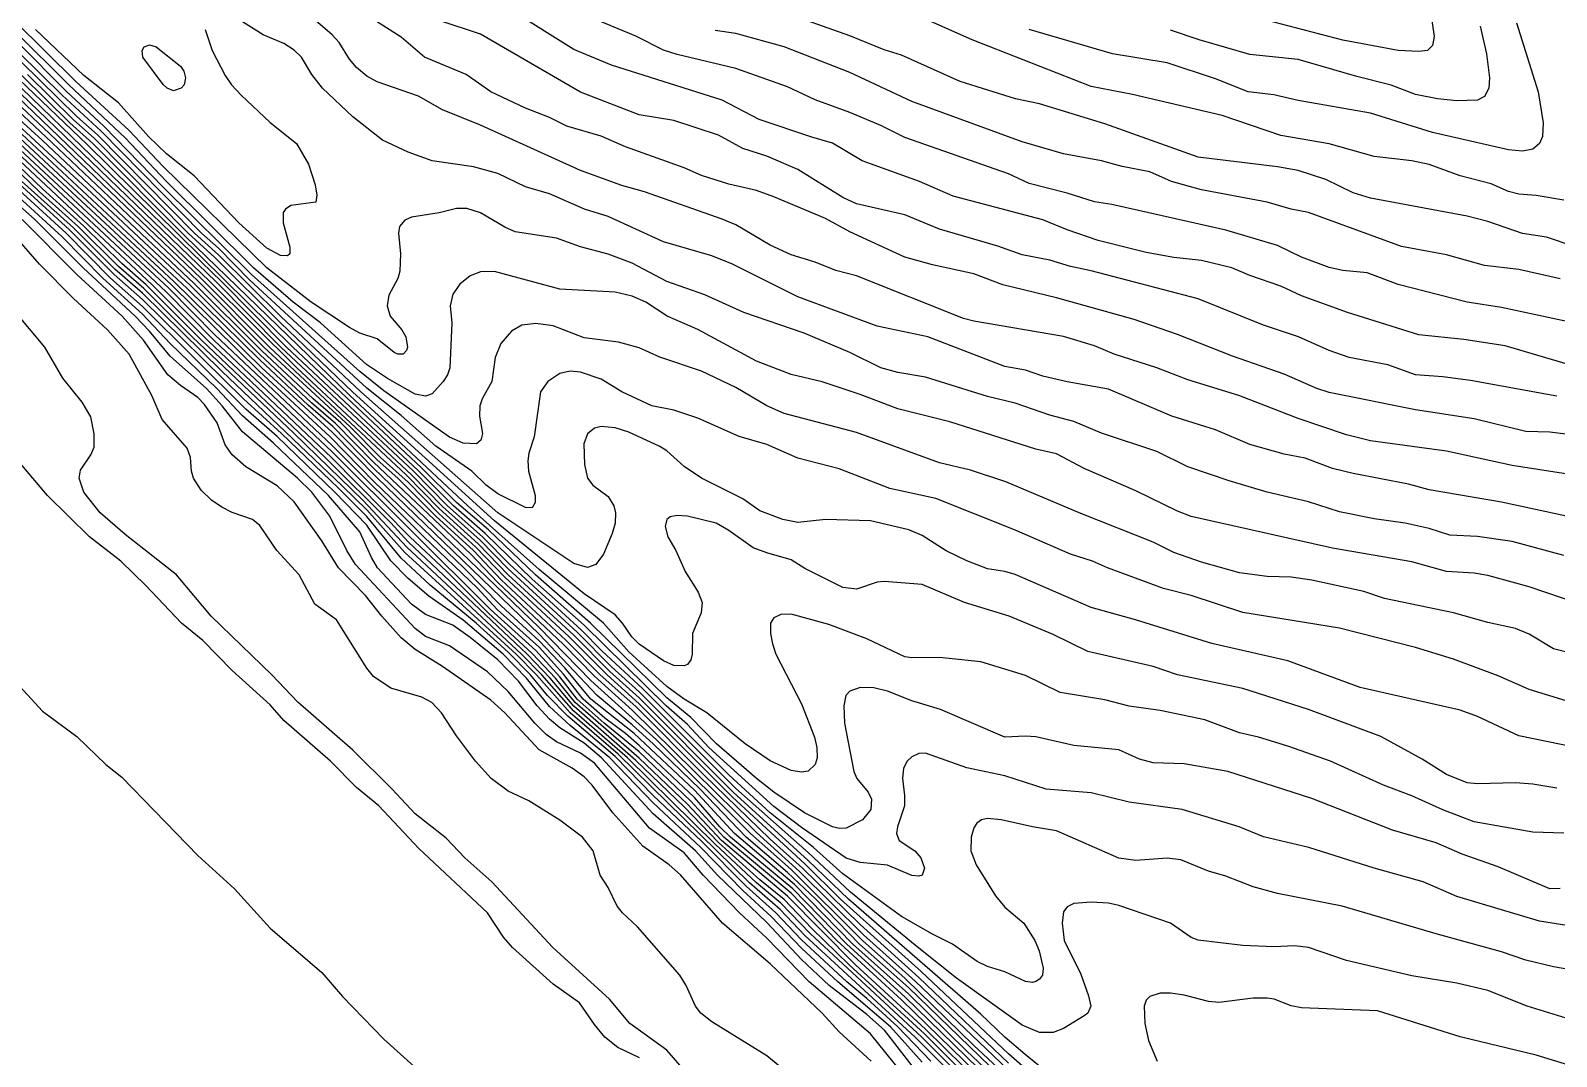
# Model space of a CAD drawing. Extents: x 474277 to 475042, y 254928 to 255625.
# Drawn here: x 474854.5 to 474888.42, y 255293.61 to 255316.4 of the extents above; entities that cross this region are included whole.
import ezdxf

# ---------------------------------------------------------------- set-up
doc = ezdxf.new("R2010")
doc.units = 0
doc.header["$MEASUREMENT"] = 0
doc.layers.add('BaseMapV2_DTM_export_MonNov09090547073261 — entities', color=1, linetype='CONTINUOUS')

msp = doc.modelspace()

# ---------------------------------------------------------------- linework, layer by layer
at = {"layer": 'BaseMapV2_DTM_export_MonNov09090547073261 — entities', "color": 15, "linetype": 'Continuous', "true_color": 0xb7484b}
for points in [[(474880.915, 255327.909, 96), (474881.096, 255327.465, 96), (474881.623, 255326.545, 96), (474881.796, 255326.085, 96), (474882.094, 255325.471, 96), (474882.381, 255325.011, 96), (474882.803, 255324.475, 96), (474883.229, 255323.555, 96), (474883.564, 255323.018, 96), (474883.631, 255322.865, 96), (474883.717, 255322.404, 96), (474883.968, 255321.944, 96), (474884.519, 255320.662, 96), (474884.719, 255319.797, 96), (474884.924, 255319.261, 96), (474885.485, 255317.344, 96), (474885.659, 255316.577, 96), (474885.701, 255316.27, 96), (474885.669, 255316.068, 96), (474885.556, 255315.964, 96)], [(474888.736, 255301.482, 92.25), (474887.816, 255301.763, 92.25), (474887.126, 255302.064, 92.25), (474886.129, 255302.433, 92.25), (474885.286, 255302.692, 92.25), (474883.599, 255303.122, 92.25), (474881.452, 255303.474, 92.25), (474880.302, 255303.846, 92.25), (474879.689, 255304.007, 92.25), (474878.443, 255304.462, 92.25), (474878.112, 255304.616, 92.25), (474877.618, 255304.771, 92.25), (474876.376, 255305.306, 92.25), (474874.628, 255306.003, 92.25), (474873.604, 255306.226, 92.25), (474872.481, 255306.663, 92.25), (474871.561, 255306.898, 92.25), (474870.871, 255307.204, 92.25), (474870.257, 255307.382, 92.25), (474869.337, 255307.793, 92.25), (474868.801, 255307.967, 92.25), (474868.317, 255308.066, 92.25), (474867.65, 255308.379, 92.25), (474867.19, 255308.66, 92.25), (474866.73, 255308.813, 92.25), (474866.5, 255308.837, 92.25), (474866.27, 255308.78, 92.25), (474866.003, 255308.603, 92.25), (474865.84, 255308.373, 92.25), (474865.701, 255307.376, 92.25), (474865.58, 255307.016, 92.25), (474865.554, 255306.839, 92.25), (474865.571, 255306.609, 92.25), (474865.718, 255306.072, 92.25), (474865.722, 255305.919, 92.25), (474865.657, 255305.8, 92.25), (474865.503, 255305.804, 92.25), (474864.89, 255306.11, 92.25), (474864.629, 255306.302, 92.25), (474864.312, 255306.609, 92.25), (474863.51, 255307.167, 92.25), (474862.743, 255307.848, 92.25), (474861.976, 255308.459, 92.25), (474859.369, 255310.867, 92.25), (474858.679, 255311.566, 92.25), (474858.304, 255311.9, 92.25), (474856.072, 255314.168, 92.25), (474855.206, 255314.967, 92.25), (474852.775, 255317.361, 92.25)], [(474888.813, 255305.576, 93.25), (474887.203, 255305.925, 93.25), (474885.593, 255306.195, 93.25), (474885.133, 255306.325, 93.25), (474883.906, 255306.564, 93.25), (474883.446, 255306.675, 93.25), (474882.832, 255306.899, 93.25), (474882.372, 255306.991, 93.25), (474881.605, 255307.205, 93.25), (474880.839, 255307.531, 93.25), (474879.87, 255307.836, 93.25), (474878.462, 255308.436, 93.25), (474877.542, 255308.595, 93.25), (474877.005, 255308.727, 93.25), (474876.622, 255308.858, 93.25), (474876.161, 255308.941, 93.25), (474874.445, 255309.6, 93.25), (474873.324, 255309.836, 93.25), (474871.561, 255310.483, 93.25), (474870.104, 255311.215, 93.25), (474869.644, 255311.397, 93.25), (474868.571, 255311.711, 93.25), (474867.344, 255312.275, 93.25), (474866.818, 255312.437, 93.25), (474866.04, 255312.778, 93.25), (474865.503, 255312.928, 93.25), (474864.89, 255313.228, 93.25), (474864.353, 255313.372, 93.25), (474863.433, 255313.505, 93.25), (474862.896, 255313.701, 93.25), (474862.328, 255313.97, 93.25), (474861.67, 255314.488, 93.25), (474860.997, 255315.12, 93.25), (474860.76, 255315.427, 93.25), (474860.53, 255315.81, 93.25), (474860.366, 255315.97, 93.25), (474860.136, 255316.115, 93.25), (474859.676, 255316.308, 93.25), (474858.756, 255316.888, 93.25)], [(474888.813, 255306.526, 93.5), (474887.433, 255306.736, 93.5), (474885.976, 255307.055, 93.5), (474884.289, 255307.284, 93.5), (474883.752, 255307.417, 93.5), (474882.679, 255307.781, 93.5), (474881.362, 255308.296, 93.5), (474880.225, 255308.645, 93.5), (474879.535, 255308.909, 93.5), (474878.589, 255309.216, 93.5), (474878.155, 255309.396, 93.5), (474877.465, 255309.608, 93.5), (474875.471, 255309.942, 93.5), (474875.241, 255310.004, 93.5), (474872.864, 255310.952, 93.5), (474872.404, 255311.073, 93.5), (474871.944, 255311.254, 93.5), (474871.408, 255311.419, 93.5), (474870.947, 255311.638, 93.5), (474870.181, 255312.083, 93.5), (474869.874, 255312.215, 93.5), (474868.151, 255312.82, 93.5), (474867.65, 255312.96, 93.5), (474866.73, 255313.297, 93.5), (474864.507, 255314.298, 93.5), (474863.663, 255314.641, 93.5), (474863.127, 255314.943, 93.5), (474862.206, 255315.267, 93.5), (474861.976, 255315.391, 93.5), (474861.746, 255315.585, 93.5), (474861.593, 255315.77, 93.5), (474861.363, 255316.14, 93.5), (474861.21, 255316.309, 93.5), (474860.627, 255316.807, 93.5)], [(474888.813, 255307.415, 93.75), (474888.276, 255307.481, 93.75), (474887.74, 255307.494, 93.75), (474886.589, 255307.776, 93.75), (474885.286, 255307.973, 93.75), (474883.369, 255308.36, 93.75), (474883.094, 255308.449, 93.75), (474882.372, 255308.771, 93.75), (474881.222, 255309.167, 93.75), (474879.995, 255309.649, 93.75), (474879.033, 255309.983, 93.75), (474877.312, 255310.461, 93.75), (474876.113, 255310.75, 93.75), (474875.471, 255311, 93.75), (474874.551, 255311.195, 93.75), (474873.938, 255311.367, 93.75), (474872.711, 255311.932, 93.75), (474872.174, 255312.225, 93.75), (474871.024, 255312.708, 93.75), (474870.641, 255312.848, 93.75), (474870.027, 255312.992, 93.75), (474869.414, 255313.182, 93.75), (474869.031, 255313.355, 93.75), (474867.727, 255313.823, 93.75), (474867.19, 255314.058, 93.75), (474866.424, 255314.276, 93.75), (474866.04, 255314.473, 93.75), (474865.503, 255314.679, 93.75), (474864.737, 255315.04, 93.75), (474864.186, 255315.427, 93.75), (474863.259, 255315.81, 93.75), (474862.743, 255316.256, 93.75), (474861.516, 255317.037, 93.75)], [(474888.89, 255308.921, 94.25), (474887.28, 255309.394, 94.25), (474886.359, 255309.541, 94.25), (474885.363, 255309.643, 94.25), (474883.775, 255310.136, 94.25), (474882.756, 255310.511, 94.25), (474882.296, 255310.724, 94.25), (474881.605, 255310.961, 94.25), (474881.207, 255311.133, 94.25), (474880.532, 255311.293, 94.25), (474879.919, 255311.357, 94.25), (474879.305, 255311.469, 94.25), (474878.232, 255311.737, 94.25), (474877.542, 255311.973, 94.25), (474877.005, 255312.194, 94.25), (474875.011, 255312.723, 94.25), (474874.265, 255313.05, 94.25), (474872.987, 255313.51, 94.25), (474872.328, 255313.902, 94.25), (474871.868, 255314.031, 94.25), (474870.703, 255314.43, 94.25), (474869.874, 255314.859, 94.25), (474867.42, 255315.635, 94.25), (474866.577, 255315.982, 94.25), (474865.197, 255316.848, 94.25)], [(474889.273, 255309.808, 94.5), (474887.203, 255310.25, 94.5), (474886.436, 255310.371, 94.5), (474884.903, 255310.757, 94.5), (474884.212, 255311.017, 94.5), (474883.676, 255311.071, 94.5), (474883.369, 255311.139, 94.5), (474882.756, 255311.366, 94.5), (474882.219, 255311.627, 94.5), (474881.069, 255311.969, 94.5), (474878.538, 255312.535, 94.5), (474878.155, 255312.598, 94.5), (474877.542, 255312.79, 94.5), (474876.698, 255313.006, 94.5), (474876.238, 255313.22, 94.5), (474873.938, 255314.03, 94.5), (474873.401, 255314.291, 94.5), (474872.711, 255314.586, 94.5), (474871.944, 255314.863, 94.5), (474871.331, 255315.152, 94.5), (474870.181, 255315.56, 94.5), (474868.877, 255315.87, 94.5), (474868.571, 255315.969, 94.5), (474867.957, 255316.282, 94.5), (474866.424, 255316.916, 94.5)], [(474888.813, 255311.608, 95), (474888.2, 255311.81, 95), (474887.663, 255311.897, 95), (474886.896, 255312.16, 95), (474886.436, 255312.28, 95), (474884.289, 255312.682, 95), (474883.906, 255312.796, 95), (474883.292, 255313.095, 95), (474882.679, 255313.293, 95), (474882.219, 255313.378, 95), (474880.455, 255313.593, 95), (474878.385, 255314.334, 95), (474876.928, 255314.772, 95), (474876.396, 255314.89, 95), (474875.165, 255315.271, 95), (474873.861, 255315.855, 95), (474873.478, 255315.972, 95), (474872.711, 255316.285, 95), (474871.017, 255316.884, 95)], [(474885.556, 255315.964, 96), (474885.363, 255315.937, 96), (474884.903, 255315.964, 96), (474883.676, 255316.187, 96), (474880.609, 255316.987, 96)], [(474888.583, 255304.74, 93), (474887.433, 255305.049, 93), (474886.666, 255305.157, 93), (474886.053, 255305.19, 93), (474885.593, 255305.337, 93), (474885.056, 255305.46, 93), (474884.366, 255305.554, 93), (474883.599, 255305.71, 93), (474882.909, 255305.93, 93), (474881.989, 255306.147, 93), (474881.145, 255306.395, 93), (474880.225, 255306.71, 93), (474879.535, 255307.049, 93), (474878.308, 255307.459, 93), (474877.695, 255307.715, 93), (474877.158, 255307.86, 93), (474876.391, 255308.125, 93), (474875.778, 255308.271, 93), (474874.398, 255308.698, 93), (474873.785, 255308.803, 93), (474873.401, 255308.905, 93), (474872.711, 255309.25, 93), (474871.698, 255309.676, 93), (474870.362, 255310.136, 93), (474869.491, 255310.53, 93), (474868.644, 255310.826, 93), (474867.88, 255311.234, 93), (474867.344, 255311.436, 93), (474866.73, 255311.594, 93), (474866.194, 255311.789, 93), (474865.273, 255311.931, 93), (474865.043, 255312.033, 93), (474864.507, 255312.352, 93), (474864.2, 255312.45, 93), (474863.97, 255312.45, 93), (474863.587, 255312.353, 93), (474862.973, 255312.258, 93), (474862.82, 255312.188, 93), (474862.706, 255312.053, 93), (474862.68, 255311.9, 93), (474862.729, 255311.44, 93), (474862.714, 255311.056, 93), (474862.666, 255310.897, 93), (474862.468, 255310.52, 93), (474862.429, 255310.29, 93), (474862.5, 255310.06, 93), (474862.756, 255309.753, 93), (474862.847, 255309.6, 93), (474862.885, 255309.369, 93), (474862.863, 255309.293, 93), (474862.787, 255309.216, 93), (474862.666, 255309.212, 93), (474862.59, 255309.247, 93), (474862.206, 255309.551, 93), (474861.823, 255309.681, 93), (474861.593, 255309.806, 93), (474860.74, 255310.366, 93), (474859.753, 255311.129, 93), (474857.452, 255313.385, 93), (474856.686, 255314.192, 93), (474855.508, 255315.274, 93), (474854.155, 255316.613, 93)], [(474888.43, 255308.28, 94), (474886.513, 255308.624, 94), (474885.899, 255308.711, 94), (474885.286, 255308.753, 94), (474884.673, 255308.972, 94), (474883.811, 255309.139, 94), (474883.369, 255309.296, 94), (474882.685, 255309.6, 94), (474881.912, 255309.855, 94), (474880.455, 255310.439, 94), (474878.078, 255311.064, 94), (474877.618, 255311.159, 94), (474877.158, 255311.3, 94), (474876.545, 255311.419, 94), (474876.008, 255311.615, 94), (474874.705, 255311.993, 94), (474873.938, 255312.31, 94), (474872.864, 255312.55, 94), (474872.558, 255312.693, 94), (474871.561, 255313.319, 94), (474870.871, 255313.615, 94), (474870.334, 255313.781, 94), (474869.797, 255314.081, 94), (474868.801, 255314.404, 94), (474868.034, 255314.531, 94), (474866.73, 255315.031, 94), (474864.507, 255316.322, 94), (474863.587, 255316.625, 94)], [(474888.583, 255312.637, 95.25), (474887.97, 255312.74, 95.25), (474887.586, 255312.769, 95.25), (474887.356, 255312.829, 95.25), (474886.973, 255312.997, 95.25), (474886.283, 255313.177, 95.25), (474885.593, 255313.428, 95.25), (474885.209, 255313.509, 95.25), (474884.366, 255313.608, 95.25), (474883.369, 255313.887, 95.25), (474882.296, 255314.074, 95.25), (474880.992, 255314.515, 95.25), (474878.998, 255314.982, 95.25), (474878.078, 255315.16, 95.25), (474875.433, 255316.194, 95.25), (474874.245, 255316.726, 95.25)], [(474887.532, 255316.577, 95.5), (474888.017, 255315.044, 95.5), (474888.128, 255314.353, 95.5), (474888.113, 255314.047, 95.5), (474888.046, 255313.893, 95.5), (474887.893, 255313.77, 95.5), (474887.663, 255313.726, 95.5), (474887.356, 255313.754, 95.5), (474885.669, 255314.136, 95.5), (474884.289, 255314.565, 95.5), (474882.679, 255314.846, 95.5), (474882.142, 255314.974, 95.5), (474881.571, 255315.044, 95.5), (474880.839, 255315.334, 95.5), (474879.765, 255315.69, 95.5), (474878.556, 255315.887, 95.5), (474876.698, 255316.425, 95.5)], [(474886.728, 255316.5, 95.75), (474886.864, 255315.887, 95.75), (474886.934, 255315.35, 95.75), (474886.921, 255315.12, 95.75), (474886.819, 255314.938, 95.75), (474886.666, 255314.856, 95.75), (474886.206, 255314.84, 95.75), (474885.777, 255314.89, 95.75), (474885.286, 255314.98, 95.75), (474884.749, 255315.191, 95.75), (474883.982, 255315.379, 95.75), (474882.679, 255315.757, 95.75), (474881.605, 255315.868, 95.75), (474880.481, 255316.194, 95.75), (474879.842, 255316.411, 95.75)], [(474874.515, 255293.498, 87), (474873.785, 255294.265, 87), (474873.094, 255294.897, 87), (474872.646, 255295.261, 87), (474871.638, 255296.2, 87), (474871.071, 255296.795, 87), (474870.411, 255297.39, 87), (474869.414, 255298.393, 87), (474868.34, 255299.407, 87), (474867.497, 255300.272, 87), (474866.446, 255301.165, 87), (474865.996, 255301.625, 87), (474865.618, 255302.085, 87), (474865.12, 255302.591, 87), (474864.412, 255303.235, 87), (474863.39, 255304.079, 87), (474862.743, 255304.677, 87), (474861.976, 255305.603, 87), (474861.354, 255306.226, 87), (474860.085, 255307.453, 87), (474859.237, 255308.219, 87), (474856.992, 255310.425, 87), (474856.36, 255310.98, 87), (474855.368, 255311.976, 87), (474850.833, 255316.117, 87)], [(474889.426, 255300.351, 92), (474887.586, 255300.731, 92), (474886.666, 255301.16, 92), (474886.283, 255301.3, 92), (474884.059, 255301.804, 92), (474882.449, 255302.399, 92), (474880.762, 255302.783, 92), (474879.066, 255303.312, 92), (474878.078, 255303.583, 92), (474876.391, 255304.314, 92), (474876.161, 255304.382, 92), (474875.778, 255304.443, 92), (474875.318, 255304.618, 92), (474874.858, 255304.841, 92), (474874.321, 255305.18, 92), (474874.023, 255305.306, 92), (474873.171, 255305.505, 92), (474872.174, 255305.538, 92), (474871.561, 255305.473, 92), (474871.227, 255305.536, 92), (474870.717, 255305.73, 92), (474870.334, 255306.001, 92), (474869.414, 255306.46, 92), (474869.031, 255306.714, 92), (474868.647, 255307.061, 92), (474868.494, 255307.161, 92), (474867.804, 255307.48, 92), (474867.497, 255307.575, 92), (474867.19, 255307.602, 92), (474867.037, 255307.567, 92), (474866.884, 255307.443, 92), (474866.805, 255307.223, 92), (474866.815, 255306.763, 92), (474866.881, 255306.456, 92), (474867.003, 255306.302, 92), (474867.344, 255306.049, 92), (474867.466, 255305.842, 92), (474867.507, 255305.689, 92), (474867.498, 255305.459, 92), (474867.435, 255305.229, 92), (474867.24, 255304.769, 92), (474867.071, 255304.539, 92), (474866.884, 255304.475, 92), (474866.577, 255304.564, 92), (474864.89, 255305.683, 92), (474861.848, 255308.373, 92), (474860.059, 255310.06, 92), (474858.679, 255311.42, 92), (474858.148, 255311.9, 92), (474855.996, 255314.087, 92), (474855.536, 255314.491, 92), (474853.884, 255316.117, 92)], [(474889.273, 255303.544, 92.75), (474887.816, 255304.04, 92.75), (474886.896, 255304.297, 92.75), (474886.589, 255304.346, 92.75), (474885.976, 255304.38, 92.75), (474885.209, 255304.601, 92.75), (474883.446, 255304.9, 92.75), (474880.302, 255305.607, 92.75), (474879.995, 255305.723, 92.75), (474879.075, 255306.173, 92.75), (474877.925, 255306.668, 92.75), (474877.312, 255306.994, 92.75), (474876.852, 255307.102, 92.75), (474874.935, 255307.709, 92.75), (474873.785, 255307.995, 92.75), (474872.941, 255308.317, 92.75), (474872.098, 255308.595, 92.75), (474871.408, 255308.764, 92.75), (474870.641, 255309.055, 92.75), (474869.337, 255309.763, 92.75), (474868.656, 255310.06, 92.75), (474868.18, 255310.366, 92.75), (474867.88, 255310.502, 92.75), (474867.497, 255310.587, 92.75), (474866.27, 255310.656, 92.75), (474864.813, 255311.046, 92.75), (474864.507, 255311.044, 92.75), (474864.277, 255310.956, 92.75), (474864.047, 255310.771, 92.75), (474863.893, 255310.549, 92.75), (474863.831, 255310.29, 92.75), (474863.865, 255309.906, 92.75), (474863.826, 255308.909, 92.75), (474863.775, 255308.756, 92.75), (474863.679, 255308.603, 92.75), (474863.433, 255308.332, 92.75), (474863.28, 255308.278, 92.75), (474863.05, 255308.324, 92.75), (474862.436, 255308.669, 92.75), (474861.969, 255308.986, 92.75), (474860.948, 255309.906, 92.75), (474860.343, 255310.366, 92.75), (474859.463, 255311.133, 92.75), (474857.525, 255313.05, 92.75), (474856.609, 255314.019, 92.75), (474855.356, 255315.197, 92.75), (474854.155, 255316.392, 92.75)], [(474889.426, 255302.388, 92.5), (474888.353, 255302.663, 92.5), (474887.816, 255302.991, 92.5), (474887.51, 255303.116, 92.5), (474886.896, 255303.248, 92.5), (474886.129, 255303.461, 92.5), (474884.596, 255303.786, 92.5), (474884.136, 255303.935, 92.5), (474882.986, 255304.193, 92.5), (474882.526, 255304.258, 92.5), (474881.989, 255304.273, 92.5), (474881.375, 255304.351, 92.5), (474880.532, 255304.592, 92.5), (474879.919, 255304.804, 92.5), (474879.459, 255305.033, 92.5), (474877.848, 255305.671, 92.5), (474876.185, 255306.379, 92.5), (474875.395, 255306.636, 92.5), (474874.705, 255306.799, 92.5), (474872.864, 255307.471, 92.5), (474871.254, 255307.896, 92.5), (474870.871, 255308.061, 92.5), (474870.181, 255308.474, 92.5), (474869.414, 255308.838, 92.5), (474868.494, 255309.145, 92.5), (474868.034, 255309.35, 92.5), (474867.574, 255309.482, 92.5), (474866.807, 255309.576, 92.5), (474866.117, 255309.84, 92.5), (474865.734, 255309.895, 92.5), (474865.427, 255309.854, 92.5), (474865.197, 255309.725, 92.5), (474864.961, 255309.446, 92.5), (474864.832, 255309.139, 92.5), (474864.757, 255308.603, 92.5), (474864.546, 255308.219, 92.5), (474864.492, 255308.066, 92.5), (474864.485, 255307.836, 92.5), (474864.547, 255307.453, 92.5), (474864.514, 255307.299, 92.5), (474864.417, 255307.223, 92.5), (474864.123, 255307.236, 92.5), (474863.817, 255307.371, 92.5), (474862.36, 255308.396, 92.5), (474861.823, 255308.825, 92.5), (474859.417, 255310.98, 92.5), (474857.452, 255312.926, 92.5), (474856.135, 255314.277, 92.5), (474855.306, 255315.047, 92.5), (474854.232, 255316.132, 92.5)], [(474858.386, 255316.424, 93.25), (474858.544, 255315.964, 93.25), (474858.833, 255315.402, 93.25), (474858.972, 255315.197, 93.25), (474859.185, 255314.967, 93.25), (474859.829, 255314.362, 93.25), (474860.417, 255313.893, 93.25), (474860.684, 255313.433, 93.25), (474860.829, 255312.973, 93.25), (474860.87, 255312.743, 93.25), (474860.844, 255312.59, 93.25), (474860.289, 255312.514, 93.25), (474860.169, 255312.437, 93.25), (474860.121, 255312.36, 93.25), (474860.118, 255312.13, 93.25), (474860.266, 255311.593, 93.25), (474860.271, 255311.44, 93.25), (474860.213, 255311.401, 93.25), (474860.059, 255311.408, 93.25), (474859.753, 255311.57, 93.25), (474859.132, 255312.13, 93.25), (474858.143, 255313.177, 93.25), (474857.529, 255313.666, 93.25), (474857.129, 255314.047, 93.25), (474856.456, 255314.8, 93.25), (474855.689, 255315.402, 93.25), (474854.616, 255316.424, 93.25)], [(474888.506, 255310.889, 94.75), (474887.586, 255311.094, 94.75), (474886.819, 255311.183, 94.75), (474885.976, 255311.422, 94.75), (474884.979, 255311.608, 94.75), (474882.91, 255312.36, 94.75), (474882.526, 255312.434, 94.75), (474881.993, 255312.59, 94.75), (474880.532, 255312.867, 94.75), (474879.861, 255313.05, 94.75), (474879.382, 255313.264, 94.75), (474878.768, 255313.381, 94.75), (474878.308, 255313.511, 94.75), (474877.465, 255313.667, 94.75), (474876.545, 255313.934, 94.75), (474874.091, 255314.824, 94.75), (474872.711, 255315.469, 94.75), (474871.254, 255316.041, 94.75), (474870.181, 255316.336, 94.75), (474869.721, 255316.408, 94.75)], [(474874.201, 255293.267, 86.5), (474873.483, 255294.188, 86.5), (474873.094, 255294.535, 86.5), (474872.252, 255295.184, 86.5), (474871.638, 255295.762, 86.5), (474870.871, 255296.582, 86.5), (474869.776, 255297.638, 86.5), (474869.281, 255298.175, 86.5), (474868.34, 255299, 86.5), (474867.193, 255300.245, 86.5), (474866.807, 255300.565, 86.5), (474866.27, 255300.911, 86.5), (474866.04, 255301.105, 86.5), (474865.767, 255301.395, 86.5), (474865.35, 255301.943, 86.5), (474864.89, 255302.422, 86.5), (474864.277, 255302.917, 86.5), (474863.893, 255303.187, 86.5), (474863.28, 255303.427, 86.5), (474862.973, 255303.654, 86.5), (474862.219, 255304.462, 86.5), (474862.082, 255304.692, 86.5), (474861.823, 255305.264, 86.5), (474861.128, 255306.072, 86.5), (474859.906, 255307.232, 86.5), (474859.216, 255307.842, 86.5), (474858.648, 255308.449, 86.5), (474857.606, 255309.451, 86.5), (474856.992, 255310.103, 86.5), (474856.114, 255310.903, 86.5), (474855.204, 255311.823, 86.5), (474850.705, 255315.936, 86.5)], [(474874.321, 255293.476, 86.75), (474873.62, 255294.264, 86.75), (474872.445, 255295.261, 86.75), (474871.638, 255296.01, 86.75), (474870.963, 255296.718, 86.75), (474870.334, 255297.296, 86.75), (474869.403, 255298.251, 86.75), (474868.34, 255299.24, 86.75), (474867.381, 255300.245, 86.75), (474866.5, 255300.963, 86.75), (474866.04, 255301.386, 86.75), (474865.526, 255302.009, 86.75), (474865.006, 255302.545, 86.75), (474864.123, 255303.303, 86.75), (474863.357, 255303.832, 86.75), (474862.896, 255304.224, 86.75), (474862.513, 255304.622, 86.75), (474861.976, 255305.413, 86.75), (474861.266, 255306.149, 86.75), (474859.983, 255307.383, 86.75), (474859.293, 255307.992, 86.75), (474856.992, 255310.272, 86.75), (474856.283, 255310.903, 86.75), (474855.299, 255311.9, 86.75), (474850.765, 255316.04, 86.75)], [(474857.854, 255315.12, 93.5), (474857.683, 255315.067, 93.5), (474857.54, 255315.12, 93.5), (474857.452, 255315.204, 93.5), (474857.001, 255315.81, 93.5), (474856.985, 255315.964, 93.5), (474857.032, 255316.04, 93.5), (474857.146, 255316.09, 93.5), (474857.299, 255316.044, 93.5), (474857.836, 255315.614, 93.5), (474857.91, 255315.504, 93.5), (474857.947, 255315.35, 93.5), (474857.921, 255315.197, 93.5), (474857.854, 255315.12, 93.5)], [(474876.698, 255292.862, 89.5), (474874.168, 255295.277, 89.5), (474873.018, 255296.309, 89.5), (474871.597, 255297.715, 89.5), (474870.641, 255298.582, 89.5), (474867.88, 255301.304, 89.5), (474867.037, 255302.057, 89.5), (474866.347, 255302.761, 89.5), (474864.89, 255304.142, 89.5), (474864.287, 255304.769, 89.5), (474862.13, 255306.809, 89.5), (474861.286, 255307.672, 89.5), (474860.75, 255308.129, 89.5), (474859.599, 255309.208, 89.5), (474858.066, 255310.729, 89.5), (474855.756, 255312.897, 89.5), (474852.67, 255315.734, 89.5)], [(474876.238, 255293.456, 89.75), (474874.245, 255295.362, 89.75), (474872.941, 255296.535, 89.75), (474871.662, 255297.791, 89.75), (474870.947, 255298.433, 89.75), (474869.466, 255299.862, 89.75), (474867.957, 255301.38, 89.75), (474867.168, 255302.085, 89.75), (474866.407, 255302.852, 89.75), (474864.967, 255304.199, 89.75), (474864.348, 255304.846, 89.75), (474863.514, 255305.612, 89.75), (474862.669, 255306.456, 89.75), (474862.206, 255306.864, 89.75), (474861.401, 255307.683, 89.75), (474860.785, 255308.219, 89.75), (474859.64, 255309.293, 89.75), (474858.143, 255310.786, 89.75), (474854.764, 255313.97, 89.75), (474852.904, 255315.657, 89.75)], [(474888.506, 255297.34, 91.25), (474888.276, 255297.331, 91.25), (474887.126, 255297.823, 91.25), (474886.323, 255298.098, 91.25), (474885.746, 255298.356, 91.25), (474884.779, 255298.635, 91.25), (474882.986, 255299.336, 91.25), (474881.113, 255299.938, 91.25), (474880.149, 255300.11, 91.25), (474879.459, 255300.129, 91.25), (474879.152, 255300.214, 91.25), (474878.692, 255300.417, 91.25), (474877.695, 255300.518, 91.25), (474876.852, 255300.712, 91.25), (474876.622, 255300.727, 91.25), (474876.161, 255300.698, 91.25), (474874.731, 255301.318, 91.25), (474874.091, 255301.508, 91.25), (474873.554, 255301.721, 91.25), (474873.248, 255301.794, 91.25), (474872.941, 255301.808, 91.25), (474872.711, 255301.727, 91.25), (474872.629, 255301.625, 91.25), (474872.578, 255301.395, 91.25), (474872.599, 255301.012, 91.25), (474872.802, 255299.938, 91.25), (474872.868, 255299.785, 91.25), (474873.125, 255299.478, 91.25), (474873.197, 255299.325, 91.25), (474873.181, 255299.095, 91.25), (474872.995, 255298.865, 91.25), (474872.634, 255298.678, 91.25), (474872.481, 255298.67, 91.25), (474872.328, 255298.709, 91.25), (474871.708, 255299.018, 91.25), (474871.024, 255299.478, 91.25), (474870.641, 255299.781, 91.25), (474869.753, 255300.552, 91.25), (474869.184, 255301.141, 91.25), (474868.647, 255301.572, 91.25), (474866.952, 255303.235, 91.25), (474865.725, 255304.309, 91.25), (474864.68, 255305.306, 91.25), (474863.973, 255305.919, 91.25), (474863.196, 255306.686, 91.25), (474860.331, 255309.369, 91.25), (474855.766, 255313.87, 91.25), (474854.079, 255315.477, 91.25)], [(474888.736, 255294.429, 90.5), (474887.772, 255294.724, 90.5), (474886.896, 255295.07, 90.5), (474886.206, 255295.234, 90.5), (474885.209, 255295.399, 90.5), (474883.752, 255295.739, 90.5), (474882.909, 255296.027, 90.5), (474882.602, 255296.068, 90.5), (474882.142, 255296.042, 90.5), (474881.452, 255296.075, 90.5), (474880.455, 255296.192, 90.5), (474880.302, 255296.249, 90.5), (474879.842, 255296.569, 90.5), (474878.692, 255296.957, 90.5), (474878.462, 255297.01, 90.5), (474878.078, 255297.036, 90.5), (474877.695, 255297.006, 90.5), (474877.542, 255296.929, 90.5), (474877.465, 255296.818, 90.5), (474877.431, 255296.565, 90.5), (474877.479, 255296.181, 90.5), (474877.848, 255295.432, 90.5), (474878.022, 255294.954, 90.5), (474878.069, 255294.724, 90.5), (474878.005, 255294.571, 90.5), (474877.925, 255294.509, 90.5), (474877.465, 255294.23, 90.5), (474877.235, 255294.135, 90.5), (474876.928, 255294.139, 90.5), (474876.545, 255294.305, 90.5), (474875.088, 255295.348, 90.5), (474874.245, 255296.009, 90.5), (474872.726, 255297.255, 90.5), (474871.791, 255298.137, 90.5), (474870.181, 255299.561, 90.5), (474868.034, 255301.71, 90.5), (474867.42, 255302.265, 90.5), (474866.654, 255303.031, 90.5), (474865.12, 255304.442, 90.5), (474864.499, 255305.076, 90.5), (474863.663, 255305.827, 90.5), (474862.973, 255306.534, 90.5), (474860.422, 255308.909, 90.5), (474858.488, 255310.826, 90.5), (474854.013, 255315.12, 90.5)], [(474889.12, 255296.441, 91), (474888.046, 255296.615, 91), (474886.206, 255297.158, 91), (474885.461, 255297.485, 91), (474884.366, 255297.793, 91), (474882.919, 255298.251, 91), (474881.912, 255298.487, 91), (474881.372, 255298.712, 91), (474880.098, 255299.095, 91), (474878.922, 255299.257, 91), (474878.078, 255299.464, 91), (474877.082, 255299.543, 91), (474876.161, 255299.839, 91), (474875.318, 255300.022, 91), (474874.398, 255300.345, 91), (474874.245, 255300.339, 91), (474874.091, 255300.267, 91), (474873.989, 255300.168, 91), (474873.908, 255300.015, 91), (474873.887, 255299.785, 91), (474873.933, 255299.402, 91), (474873.929, 255299.172, 91), (474873.777, 255298.712, 91), (474873.754, 255298.558, 91), (474873.809, 255298.405, 91), (474874.161, 255298.175, 91), (474874.291, 255298.021, 91), (474874.378, 255297.791, 91), (474874.319, 255297.638, 91), (474874.245, 255297.613, 91), (474874.091, 255297.628, 91), (474873.554, 255297.855, 91), (474872.941, 255297.918, 91), (474872.634, 255298.011, 91), (474871.638, 255298.693, 91), (474871.024, 255299.161, 91), (474869.584, 255300.475, 91), (474869.107, 255300.981, 91), (474868.632, 255301.395, 91), (474866.807, 255303.19, 91), (474865.657, 255304.213, 91), (474864.612, 255305.229, 91), (474863.908, 255305.842, 91), (474863.127, 255306.623, 91), (474860.197, 255309.369, 91), (474858.751, 255310.826, 91), (474854.079, 255315.337, 91)], [(474889.426, 255295.416, 90.75), (474888.353, 255295.6, 90.75), (474887.74, 255295.743, 90.75), (474887.203, 255295.933, 90.75), (474885.746, 255296.328, 90.75), (474883.661, 255296.948, 90.75), (474882.219, 255297.227, 90.75), (474881.682, 255297.375, 90.75), (474881.069, 255297.609, 90.75), (474880.685, 255297.722, 90.75), (474880.072, 255297.978, 90.75), (474879.765, 255298.01, 90.75), (474879.075, 255297.962, 90.75), (474878.692, 255298.009, 90.75), (474877.312, 255298.619, 90.75), (474876.775, 255298.706, 90.75), (474876.081, 255298.865, 90.75), (474875.778, 255298.895, 90.75), (474875.643, 255298.865, 90.75), (474875.535, 255298.788, 90.75), (474875.471, 255298.688, 90.75), (474875.41, 255298.481, 90.75), (474875.401, 255298.175, 90.75), (474875.525, 255297.868, 90.75), (474875.95, 255297.178, 90.75), (474876.161, 255296.923, 90.75), (474876.579, 255296.565, 90.75), (474876.829, 255296.181, 90.75), (474876.924, 255295.951, 90.75), (474877.013, 255295.568, 90.75), (474876.995, 255295.414, 90.75), (474876.928, 255295.32, 90.75), (474876.852, 255295.272, 90.75), (474876.775, 255295.252, 90.75), (474876.622, 255295.27, 90.75), (474876.161, 255295.487, 90.75), (474875.778, 255295.608, 90.75), (474875.548, 255295.716, 90.75), (474874.993, 255296.105, 90.75), (474874.551, 255296.322, 90.75), (474873.861, 255296.719, 90.75), (474872.558, 255297.665, 90.75), (474871.908, 255298.251, 90.75), (474870.947, 255299.022, 90.75), (474870.027, 255299.862, 90.75), (474868.11, 255301.776, 90.75), (474867.201, 255302.622, 90.75), (474866.753, 255303.082, 90.75), (474865.157, 255304.539, 90.75), (474864.553, 255305.152, 90.75), (474863.774, 255305.842, 90.75), (474863.016, 255306.609, 90.75), (474860.068, 255309.369, 90.75), (474858.619, 255310.826, 90.75), (474854.079, 255315.198, 90.75)], [(474888.583, 255298.565, 91.5), (474887.893, 255298.59, 91.5), (474886.589, 255298.819, 91.5), (474885.899, 255299.083, 91.5), (474885.209, 255299.401, 91.5), (474884.573, 255299.632, 91.5), (474883.396, 255300.168, 91.5), (474882.449, 255300.504, 91.5), (474881.795, 255300.705, 91.5), (474881.375, 255300.795, 91.5), (474880.609, 255301.086, 91.5), (474879.612, 255301.291, 91.5), (474878.922, 255301.389, 91.5), (474878.385, 255301.532, 91.5), (474877.388, 255301.691, 91.5), (474876.622, 255302.073, 91.5), (474875.625, 255302.376, 91.5), (474874.705, 255302.469, 91.5), (474874.091, 255302.462, 91.5), (474873.938, 255302.487, 91.5), (474873.094, 255302.886, 91.5), (474872.251, 255303.206, 91.5), (474871.408, 255303.434, 91.5), (474871.178, 255303.428, 91.5), (474871.024, 255303.352, 91.5), (474870.955, 255303.235, 91.5), (474870.955, 255303.005, 91.5), (474870.993, 255302.775, 91.5), (474871.071, 255302.545, 91.5), (474871.638, 255301.44, 91.5), (474871.932, 255300.705, 91.5), (474871.981, 255300.475, 91.5), (474871.985, 255300.245, 91.5), (474871.942, 255300.092, 91.5), (474871.791, 255299.949, 91.5), (474871.638, 255299.925, 91.5), (474871.408, 255299.959, 91.5), (474870.947, 255300.172, 91.5), (474870.386, 255300.552, 91.5), (474869.539, 255301.242, 91.5), (474869.031, 255301.543, 91.5), (474868.647, 255301.829, 91.5), (474867.804, 255302.599, 91.5), (474867.242, 255303.235, 91.5), (474865.81, 255304.43, 91.5), (474864.227, 255305.842, 91.5), (474861.593, 255308.299, 91.5), (474857.957, 255311.823, 91.5), (474855.89, 255313.893, 91.5), (474855.378, 255314.353, 91.5), (474854.309, 255315.404, 91.5)], [(474888.43, 255299.566, 91.75), (474887.893, 255299.656, 91.75), (474887.51, 255299.689, 91.75), (474886.666, 255299.667, 91.75), (474886.436, 255299.689, 91.75), (474885.976, 255299.875, 91.75), (474885.439, 255300.215, 91.75), (474884.519, 255300.718, 91.75), (474882.909, 255301.316, 91.75), (474881.452, 255301.784, 91.75), (474879.995, 255302.086, 91.75), (474879.459, 255302.272, 91.75), (474878.002, 255302.607, 91.75), (474877.235, 255302.981, 91.75), (474876.259, 255303.389, 91.75), (474875.26, 255303.695, 91.75), (474874.321, 255304.093, 91.75), (474873.478, 255304.164, 91.75), (474873.324, 255304.144, 91.75), (474872.864, 255303.992, 91.75), (474872.558, 255304.028, 91.75), (474871.714, 255304.45, 91.75), (474871.408, 255304.644, 91.75), (474870.871, 255304.794, 91.75), (474870.564, 255304.911, 91.75), (474870.027, 255305.295, 91.75), (474869.745, 255305.459, 91.75), (474869.107, 255305.614, 91.75), (474868.877, 255305.63, 91.75), (474868.724, 255305.601, 91.75), (474868.646, 255305.536, 91.75), (474868.612, 255305.382, 91.75), (474868.671, 255305.152, 91.75), (474868.85, 255304.846, 91.75), (474869.057, 255304.386, 91.75), (474869.343, 255303.925, 91.75), (474869.433, 255303.695, 91.75), (474869.411, 255303.465, 91.75), (474869.217, 255303.005, 91.75), (474869.211, 255302.545, 91.75), (474869.184, 255302.42, 91.75), (474869.107, 255302.317, 91.75), (474869.031, 255302.283, 91.75), (474868.801, 255302.295, 91.75), (474868.571, 255302.399, 91.75), (474868.034, 255302.77, 91.75), (474867.868, 255302.929, 91.75), (474867.66, 255303.235, 91.75), (474867.497, 255303.417, 91.75), (474866.807, 255303.886, 91.75), (474864.813, 255305.511, 91.75), (474861.67, 255308.37, 91.75), (474860.059, 255309.91, 91.75), (474858.603, 255311.358, 91.75), (474858.007, 255311.9, 91.75), (474855.919, 255314.012, 91.75), (474855.459, 255314.418, 91.75), (474854.44, 255315.427, 91.75)], [(474877.479, 255292.577, 90), (474876.238, 255293.663, 90), (474874.298, 255295.491, 90), (474872.509, 255297.101, 90), (474871.714, 255297.884, 90), (474870.104, 255299.367, 90), (474868.034, 255301.444, 90), (474867.318, 255302.085, 90), (474866.473, 255302.929, 90), (474865.043, 255304.255, 90), (474864.401, 255304.922, 90), (474863.587, 255305.664, 90), (474862.896, 255306.369, 90), (474862.283, 255306.917, 90), (474861.602, 255307.606, 90), (474859.688, 255309.369, 90), (474858.219, 255310.841, 90), (474854.845, 255314.045, 90), (474853.859, 255314.967, 90)], [(474877.772, 255292.7, 90.25), (474876.611, 255293.651, 90.25), (474876.159, 255294.034, 90.25), (474875.625, 255294.546, 90.25), (474872.684, 255297.101, 90.25), (474871.791, 255297.963, 90.25), (474870.121, 255299.478, 90.25), (474868.034, 255301.576, 90.25), (474867.382, 255302.162, 90.25), (474866.577, 255302.965, 90.25), (474865.12, 255304.312, 90.25), (474864.45, 255304.999, 90.25), (474863.587, 255305.782, 90.25), (474862.853, 255306.532, 90.25), (474859.815, 255309.369, 90.25), (474858.296, 255310.891, 90.25), (474854.922, 255314.119, 90.25), (474853.925, 255315.058, 90.25)], [(474877.827, 255291.351, 88.75), (474875.307, 255293.728, 88.75), (474874.015, 255294.996, 88.75), (474872.783, 255296.105, 88.75), (474871.484, 255297.424, 88.75), (474870.151, 255298.558, 88.75), (474869.261, 255299.522, 88.75), (474867.919, 255300.782, 88.75), (474866.956, 255301.549, 88.75), (474866.377, 255302.239, 88.75), (474865.81, 255302.845, 88.75), (474864.967, 255303.617, 88.75), (474864.138, 255304.462, 88.75), (474862.145, 255306.379, 88.75), (474861.167, 255307.376, 88.75), (474859.589, 255308.833, 88.75), (474857.64, 255310.75, 88.75), (474853.619, 255314.479, 88.75)], [(474876.505, 255292.731, 89), (474874.015, 255295.135, 89), (474872.928, 255296.105, 89), (474871.958, 255297.101, 89), (474871.331, 255297.697, 89), (474870.412, 255298.481, 89), (474869.381, 255299.555, 89), (474868.345, 255300.552, 89), (474867.88, 255300.977, 89), (474867.096, 255301.625, 89), (474865.81, 255302.991, 89), (474862.206, 255306.462, 89), (474861.21, 255307.48, 89), (474859.647, 255308.909, 89), (474857.691, 255310.826, 89), (474853.728, 255314.507, 89)], [(474878.308, 255291.211, 89.25), (474875.471, 255293.853, 89.25), (474873.948, 255295.338, 89.25), (474872.998, 255296.181, 89.25), (474871.408, 255297.759, 89.25), (474870.504, 255298.558, 89.25), (474868.417, 255300.642, 89.25), (474866.96, 255301.961, 89.25), (474865.81, 255303.137, 89.25), (474862.13, 255306.677, 89.25), (474861.221, 255307.606, 89.25), (474860.673, 255308.077, 89.25), (474859.599, 255309.083, 89.25), (474857.988, 255310.673, 89.25), (474853.874, 255314.507, 89.25)], [(474874.044, 255293.037, 86.25), (474873.176, 255294.111, 86.25), (474871.811, 255295.261, 86.25), (474870.871, 255296.232, 86.25), (474870.265, 255296.795, 86.25), (474869.457, 255297.638, 86.25), (474869.031, 255298.129, 86.25), (474868.264, 255298.678, 86.25), (474867.037, 255300.121, 86.25), (474866.73, 255300.348, 86.25), (474866.194, 255300.598, 86.25), (474865.964, 255300.76, 86.25), (474865.71, 255301.012, 86.25), (474865.12, 255301.717, 86.25), (474864.66, 255302.154, 86.25), (474863.817, 255302.732, 86.25), (474863.28, 255302.941, 86.25), (474863.05, 255303.114, 86.25), (474861.726, 255304.539, 86.25), (474861.535, 255304.846, 86.25), (474861.158, 255305.612, 86.25), (474860.754, 255306.149, 86.25), (474860.441, 255306.456, 86.25), (474859.216, 255307.486, 86.25), (474858.76, 255308.066, 86.25), (474858.416, 255308.449, 86.25), (474857.606, 255309.17, 86.25), (474857.146, 255309.725, 86.25), (474856.826, 255310.06, 86.25), (474855.672, 255311.133, 86.25), (474854.6, 255312.207, 86.25), (474852.392, 255314.171, 86.25)], [(474876.123, 255292.807, 88.5), (474873.938, 255294.93, 88.5), (474872.645, 255296.105, 88.5), (474871.446, 255297.331, 88.5), (474870.063, 255298.481, 88.5), (474869.824, 255298.712, 88.5), (474869.261, 255299.362, 88.5), (474868.034, 255300.517, 88.5), (474867.727, 255300.786, 88.5), (474867.267, 255301.126, 88.5), (474866.789, 255301.549, 88.5), (474866.347, 255302.103, 88.5), (474865.807, 255302.699, 88.5), (474864.876, 255303.542, 88.5), (474864.43, 255304.017, 88.5), (474863.245, 255305.152, 88.5), (474861.21, 255307.185, 88.5), (474858.603, 255309.643, 88.5), (474857.583, 255310.673, 88.5), (474853.619, 255314.354, 88.5)], [(474875.931, 255292.411, 87.5), (474874.316, 255294.034, 87.5), (474871.83, 255296.335, 87.5), (474871.178, 255297.016, 87.5), (474870.641, 255297.466, 87.5), (474869.721, 255298.325, 87.5), (474867.77, 255300.245, 87.5), (474866.577, 255301.281, 87.5), (474865.868, 255302.085, 87.5), (474865.42, 255302.545, 87.5), (474862.868, 255304.922, 87.5), (474861.9, 255305.957, 87.5), (474860.367, 255307.453, 87.5), (474858.095, 255309.6, 87.5), (474857.023, 255310.673, 87.5), (474856.456, 255311.164, 87.5), (474855.559, 255312.053, 87.5), (474854.703, 255312.82, 87.5), (474853.465, 255314.004, 87.5)], [(474876.008, 255292.482, 87.75), (474874.373, 255294.111, 87.75), (474872.702, 255295.644, 87.75), (474871.868, 255296.449, 87.75), (474871.254, 255297.096, 87.75), (474870.717, 255297.534, 87.75), (474869.797, 255298.359, 87.75), (474869.031, 255299.155, 87.75), (474867.957, 255300.186, 87.75), (474866.577, 255301.391, 87.75), (474866.055, 255302.009, 87.75), (474865.543, 255302.545, 87.75), (474862.896, 255305.042, 87.75), (474862.513, 255305.463, 87.75), (474861.056, 255306.915, 87.75), (474858.306, 255309.523, 87.75), (474857.077, 255310.75, 87.75), (474856.532, 255311.226, 87.75), (474855.689, 255312.056, 87.75), (474854.769, 255312.883, 87.75), (474853.542, 255314.058, 87.75)], [(474876.085, 255292.699, 88.25), (474873.861, 255294.861, 88.25), (474872.427, 255296.181, 88.25), (474871.408, 255297.235, 88.25), (474869.911, 255298.481, 88.25), (474869.184, 255299.28, 88.25), (474868.034, 255300.372, 88.25), (474867.252, 255301.012, 88.25), (474866.654, 255301.547, 88.25), (474866.27, 255302.04, 88.25), (474865.734, 255302.625, 88.25), (474864.727, 255303.542, 88.25), (474861.21, 255307.043, 88.25), (474858.58, 255309.523, 88.25), (474857.519, 255310.596, 88.25), (474854.079, 255313.809, 88.25)], [(474876.085, 255292.553, 88), (474874.398, 255294.214, 88), (474872.844, 255295.644, 88), (474871.331, 255297.169, 88), (474869.865, 255298.405, 88), (474869.107, 255299.212, 88), (474868.034, 255300.238, 88), (474866.61, 255301.472, 88), (474866.176, 255302.009, 88), (474865.657, 255302.561, 88), (474864.677, 255303.465, 88), (474863.757, 255304.386, 88), (474862.932, 255305.152, 88), (474861.197, 255306.916, 88), (474858.449, 255309.512, 88), (474857.209, 255310.75, 88), (474854.018, 255313.74, 88)], [(474875.931, 255292.263, 87.25), (474874.169, 255294.034, 87.25), (474871.714, 255296.291, 87.25), (474871.163, 255296.871, 87.25), (474870.487, 255297.468, 87.25), (474867.569, 255300.322, 87.25), (474866.5, 255301.24, 87.25), (474865.75, 255302.085, 87.25), (474865.298, 255302.545, 87.25), (474862.82, 255304.805, 87.25), (474861.976, 255305.75, 87.25), (474861.44, 255306.279, 87.25), (474858.755, 255308.833, 87.25), (474856.992, 255310.569, 87.25), (474856.379, 255311.102, 87.25), (474855.459, 255312.021, 87.25), (474854.232, 255313.127, 87.25)], [(474873.191, 255293.498, 86), (474872.481, 255294.155, 86), (474872.097, 255294.571, 86), (474870.947, 255295.663, 86), (474869.888, 255296.565, 86), (474868.954, 255297.64, 86), (474868.697, 255297.868, 86), (474868.11, 255298.282, 86), (474867.447, 255299.018, 86), (474866.988, 255299.632, 86), (474866.807, 255299.823, 86), (474866.542, 255300.015, 86), (474865.81, 255300.422, 86), (474865.047, 255301.242, 86), (474864.737, 255301.525, 86), (474863.663, 255302.27, 86), (474863.05, 255302.649, 86), (474862.743, 255302.908, 86), (474862.312, 255303.389, 86), (474861.949, 255303.849, 86), (474861.351, 255304.462, 86), (474860.98, 255305.061, 86), (474860.366, 255305.929, 86), (474859.983, 255306.29, 86), (474859.293, 255306.708, 86), (474858.986, 255306.973, 86), (474858.833, 255307.197, 86), (474858.65, 255307.683, 86), (474858.373, 255308.096, 86), (474858.219, 255308.251, 86), (474857.836, 255308.518, 86), (474857.556, 255308.756, 86), (474857.013, 255309.523, 86), (474856.539, 255310.06, 86), (474855.536, 255310.985, 86), (474854.315, 255312.207, 86)], [(474871.408, 255293.175, 85.75), (474870.871, 255293.621, 85.75), (474869.644, 255294.375, 85.75), (474869.402, 255294.571, 85.75), (474869.286, 255294.724, 85.75), (474869.075, 255295.184, 85.75), (474868.934, 255295.414, 85.75), (474867.993, 255296.488, 85.75), (474867.662, 255296.795, 85.75), (474867.54, 255296.948, 85.75), (474867.344, 255297.359, 85.75), (474867.164, 255297.638, 85.75), (474867.008, 255298.175, 85.75), (474866.776, 255298.481, 85.75), (474866.27, 255298.856, 85.75), (474865.58, 255299.29, 85.75), (474865.12, 255299.499, 85.75), (474864.742, 255299.785, 85.75), (474864.395, 255300.168, 85.75), (474863.97, 255300.728, 85.75), (474863.641, 255301.242, 85.75), (474863.423, 255301.472, 85.75), (474863.203, 255301.589, 85.75), (474862.513, 255301.791, 85.75), (474862.13, 255302.048, 85.75), (474861.976, 255302.231, 85.75), (474861.302, 255303.312, 85.75), (474860.826, 255303.655, 85.75), (474860.478, 255304.309, 85.75), (474859.975, 255304.846, 85.75), (474859.599, 255305.404, 85.75), (474859.434, 255305.536, 85.75), (474858.986, 255305.692, 85.75), (474858.756, 255305.811, 85.75), (474858.526, 255305.97, 85.75), (474858.296, 255306.188, 85.75), (474858.124, 255306.456, 85.75), (474858.083, 255306.609, 85.75), (474858.061, 255306.916, 85.75), (474857.989, 255307.121, 85.75), (474857.427, 255307.759, 85.75), (474857.203, 255308.296, 85.75), (474856.693, 255309.216, 85.75), (474856.216, 255309.753, 85.75), (474855.459, 255310.451, 85.75), (474854.703, 255311.21, 85.75), (474854.155, 255311.844, 85.75)], [(474869.53, 255292.731, 85.5), (474868.647, 255293.747, 85.5), (474867.821, 255294.341, 85.5), (474867.374, 255294.878, 85.5), (474866.11, 255296.028, 85.5), (474864.758, 255297.485, 85.5), (474864.156, 255298.021, 85.5), (474863.74, 255298.455, 85.5), (474863.05, 255298.994, 85.5), (474862.531, 255299.555, 85.5), (474861.67, 255300.414, 85.5), (474860.443, 255301.479, 85.5), (474859.865, 255302.085, 85.5), (474858.522, 255303.389, 85.5), (474857.752, 255304.309, 85.5), (474856.609, 255305.203, 85.5), (474856.053, 255305.689, 85.5), (474855.686, 255306.149, 85.5), (474855.582, 255306.456, 85.5), (474855.612, 255306.636, 85.5), (474855.842, 255306.978, 85.5), (474855.916, 255307.146, 85.5), (474855.919, 255307.443, 85.5), (474855.842, 255307.821, 85.5), (474855.65, 255308.143, 85.5), (474855.224, 255308.679, 85.5), (474854.82, 255309.369, 85.5), (474854.18, 255310.136, 85.5)], [(474868.036, 255293.574, 85.25), (474867.56, 255293.804, 85.25), (474867.268, 255294.034, 85.25), (474867.037, 255294.313, 85.25), (474866.705, 255294.801, 85.25), (474866.117, 255295.21, 85.25), (474865.217, 255296.028, 85.25), (474865.014, 255296.258, 85.25), (474864.66, 255296.794, 85.25), (474863.127, 255298.232, 85.25), (474862.247, 255299.172, 85.25), (474861.746, 255299.583, 85.25), (474861.171, 255300.168, 85.25), (474860.136, 255301.075, 85.25), (474859.829, 255301.42, 85.25), (474858.986, 255302.185, 85.25), (474858.334, 255302.852, 85.25), (474857.858, 255303.235, 85.25), (474857.069, 255304.074, 85.25), (474856.512, 255304.616, 85.25), (474855.812, 255305.152, 85.25), (474854.879, 255306.072, 85.25), (474854.309, 255306.743, 85.25)], [(474853.849, 255302.282, 85.25), (474854.769, 255301.277, 85.25), (474855.536, 255300.717, 85.25), (474856.174, 255300.092, 85.25), (474856.532, 255299.811, 85.25), (474858.219, 255298.073, 85.25), (474859.04, 255297.331, 85.25), (474859.829, 255296.454, 85.25), (474860.98, 255295.473, 85.25), (474861.44, 255294.94, 85.25), (474862.36, 255293.987, 85.25), (474863.329, 255293.114, 85.25)], [(474888.966, 255293.329, 90.25), (474887.97, 255293.634, 90.25), (474886.283, 255294.041, 90.25), (474884.442, 255294.617, 90.25), (474882.756, 255294.686, 90.25), (474882.526, 255294.733, 90.25), (474882.147, 255294.878, 90.25), (474881.989, 255294.902, 90.25), (474881.682, 255294.905, 90.25), (474880.915, 255294.804, 90.25), (474880.685, 255294.826, 90.25), (474880.149, 255294.965, 90.25), (474879.842, 255295.011, 90.25), (474879.612, 255295.013, 90.25), (474879.382, 255294.936, 90.25), (474879.305, 255294.86, 90.25), (474879.255, 255294.724, 90.25), (474879.272, 255294.341, 90.25), (474879.355, 255293.958, 90.25), (474879.546, 255293.498, 90.25)]]:
    msp.add_polyline3d(points, dxfattribs=at)

doc.saveas('drawing.dxf')
